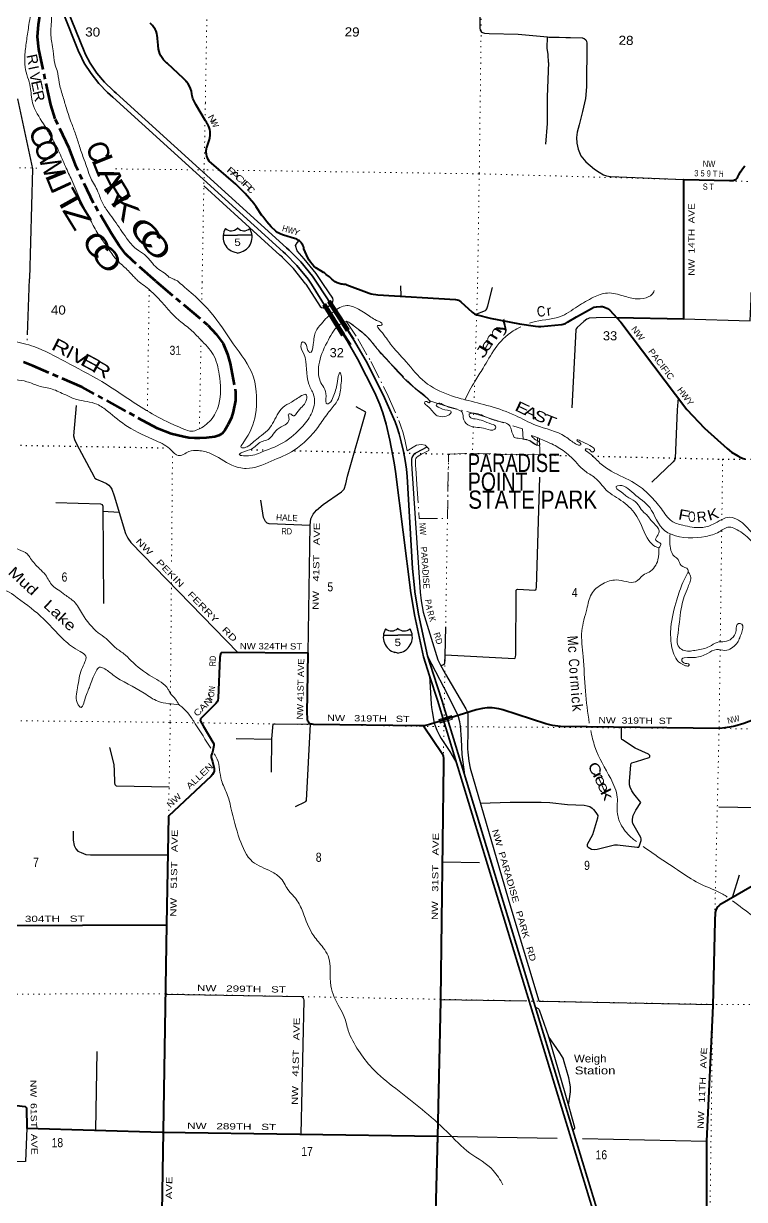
# Model space of a CAD drawing. Header units: feet. Extents: x -481249 to -254670, y -730376 to -544252.
# Drawn here: x -442459 to -428610, y -608311 to -585736 of the extents above; entities that cross this region are included whole.
import ezdxf
from ezdxf.enums import TextEntityAlignment as Align

# ---------------------------------------------------------------- set-up
doc = ezdxf.new("R2010")
doc.units = ezdxf.units.FT
doc.header["$LTSCALE"] = 70
for name, pattern in [('DOT_DASHED', [7.7, 5, -1.2, 0.3, -1.2]), ('DOTTED', [1.5, 0.3, -1.2]), ('LONG_DASH_SHORT_DASH', [9.9, 6, -1.2, 1.5, -1.2])]:
    doc.linetypes.add(name, pattern=pattern)
for name, color, linetype, lineweight in [('11', 7, 'LONG_DASH_SHORT_DASH', 60), ('15', 7, 'Continuous', 25), ('18', 7, 'Continuous', 35), ('19', 7, 'Continuous', 25), ('26', 7, 'Continuous', 40), ('27', 7, 'Continuous', 13), ('29', 7, 'Continuous', 25), ('39', 7, 'Continuous', 13), ('41', 7, 'Continuous', 13), ('44', 7, 'DOT_DASHED', 13), ('45', 7, 'Continuous', 25), ('55', 7, 'Continuous', 13), ('6', 7, 'DOTTED', 25), ('7', 7, 'DOTTED', 13)]:
    doc.layers.add(name, color=color, linetype=linetype, lineweight=lineweight)
doc.layers.add('12', color=7, linetype='Continuous')
doc.layers.add('30', color=7, linetype='Continuous')

msp = doc.modelspace()

# ---------------------------------------------------------------- linework, layer by layer
at = {"layer": '11'}
for points in [[(-439916.61, -590683.47), (-440362.87, -590286.33), (-440498.23, -590159.29), (-440624.36, -589996.45), (-440767.18, -589769.67), (-441112.22, -589186.03), (-441448.66, -588482.4), (-441584.25, -588128.29), (-441847.5, -587568.34), (-441931.28, -587295.21), (-442166.84, -586225.58), (-442187.85, -585994.56), (-442168.17, -585753.25), (-442126.9, -585458.93)], [(-439916.61, -590683.47), (-438919.44, -591524.9), (-438758.11, -591696.41), (-438621.5, -591879.73), (-438539.72, -592080.36), (-438486.58, -592260.56), (-438385.91, -592811.16), (-438388.13, -592972.37), (-438431.37, -593191.44), (-438465.51, -593297.98), (-438525.95, -593436.93), (-438592.73, -593539.81), (-438644, -593603.64), (-438705.1, -593643.75), (-438782.5, -593668.15), (-438946.81, -593690.34), (-439069.79, -593698.91), (-439174.75, -593695.73), (-439281.82, -593688.3), (-439377.31, -593671.43), (-439624.24, -593615.12), (-439886.53, -593512.01), (-441213.49, -592779.86), (-441333.18, -592715.69), (-442280.94, -592306.29), (-442460.91, -592236.42)]]:
    msp.add_lwpolyline(points, dxfattribs=at)
at = {"layer": '15'}
for p, q in [((-438350.42, -589665.67), (-438347.52, -589662.76)), ((-438344.35, -589665.14), (-438347.78, -589662.76)), ((-438623.13, -589797.14), (-438346.72, -589797.14)), ((-438346.72, -590142.72), (-438410.61, -590124.76)), ((-438347.25, -590142.98), (-438283.62, -590124.24)), ((-435544.65, -597479.83), (-435268.24, -597479.83)), ((-435271.94, -597348.36), (-435269.04, -597345.45)), ((-435265.87, -597347.83), (-435269.3, -597345.45)), ((-435268.24, -597825.41), (-435332.13, -597807.45)), ((-435268.77, -597825.67), (-435205.14, -597806.93))]:
    msp.add_line(p, q, dxfattribs=at)
for points in [[(-438071.36, -589797.14), (-438347.25, -589797.14), (-438346.72, -589797.14)], [(-434992.88, -597479.83), (-435268.77, -597479.83), (-435268.24, -597479.83)]]:
    msp.add_lwpolyline(points, dxfattribs=at)
for centre, radius, start, end in [((-438320.5, -589832.24), 306.13, 148.44436, 254.43378), ((-438469.1, -589549.64), 165.66, 227.34248, 315.8117), ((-438225.41, -589549.64), 165.66, 224.18831, 312.69403), ((-438374.01, -589832.24), 306.13, 283.08087, 31.62484), ((-435242.02, -597514.93), 306.13, 148.44436, 254.43378), ((-435390.62, -597232.33), 165.66, 227.34248, 315.8117), ((-435146.93, -597232.33), 165.66, 224.18831, 312.69403), ((-435295.53, -597514.93), 306.13, 283.08087, 31.62484)]:
    msp.add_arc(centre, radius, start, end, dxfattribs=at)
at = {"layer": '18'}
for p, q in [((-436926.55, -590740.01), (-436642.97, -591191.91)), ((-436804.79, -590742.31), (-436552.08, -591133.03))]:
    msp.add_line(p, q, dxfattribs=at)
for points in [[(-436926.55, -590740.01), (-436990.58, -590645.07), (-437205.95, -590379.51), (-437422.94, -590162.84), (-437425.36, -590160.42), (-437472.94, -590117.24), (-440743, -587148.74), (-440787.53, -587108.32), (-440793, -587103.52), (-440844.04, -587058.68), (-441012.38, -586886.73), (-441161.83, -586698.12), (-441290.75, -586494.92), (-441385.31, -586304.36), (-441394.81, -586285.21), (-441407.12, -586254.36), (-441696.02, -585529.9), (-441944.49, -584909.74)], [(-436804.79, -590742.31), (-436909.72, -590586.23), (-437131.69, -590312.54), (-437356.04, -590088.51), (-437358.61, -590085.94), (-437406.04, -590042.93), (-440680, -587073.72), (-440716.2, -587040.89), (-440730, -587029.08), (-440735.7, -587024.2), (-440901.04, -586863.76), (-441048.7, -586686.91), (-441177.06, -586495.6), (-441271.51, -586316.92), (-441281.11, -586298.76), (-441294.03, -586266.92), (-441612.51, -585482.21), (-441900.81, -584782.03)], [(-436642.97, -591191.91), (-436242.92, -591829.42), (-436040.95, -592173.8), (-435708.32, -592828.63), (-435614.39, -593051.73), (-435559.3, -593212.85), (-435495.73, -593429.08), (-435424.01, -593735.19), (-435338.44, -594166.97), (-435313.5, -594334.28), (-435019.02, -596664.72)], [(-436552.08, -591133.03), (-436100.64, -591831.01), (-435852.67, -592260.87), (-435522.15, -592919.66), (-435321.09, -593382.46), (-435280.66, -593491.61), (-435241.46, -593615.63), (-435202.26, -593769.32), (-435162.82, -593954.59), (-435127.04, -594126.52), (-435101.61, -594289.76), (-435086.41, -594432.31), (-434985.08, -596195.57), (-434955.41, -596505.07), (-434942.7, -596636.51), (-434940.18, -596651.13)], [(-434940.18, -596651.13), (-434921.51, -596759.46), (-434870.65, -597073.21), (-434698.25, -597872.99), (-434581.22, -598233.86)], [(-435019.02, -596664.72), (-435000.42, -596772.65), (-434949.29, -597088.05), (-434775.6, -597893.81), (-434657.32, -598258.54)], [(-434581.22, -598233.86), (-434422.56, -598723.12), (-434312.51, -599084.2), (-430652.63, -611092.45)], [(-434657.32, -598258.54), (-434498.88, -598747.12), (-434388.94, -599107.84), (-430729.15, -611115.77)]]:
    msp.add_lwpolyline(points, dxfattribs=at)
at = {"layer": '19'}
for points in [[(-434106.87, -599020.58), (-434376.65, -598487.4), (-434698.25, -597872.99)], [(-434657.32, -598258.54), (-434630.61, -598801.74), (-434622.46, -598868.44), (-434610.08, -598944.79), (-434572.56, -599164.66)], [(-433983.91, -600162.36), (-434035.38, -599766.79), (-434044.23, -599475.47), (-434063.89, -599216), (-434075.33, -599139.46), (-434106.87, -599020.58)], [(-434572.56, -599164.66), (-434553.01, -599218.86), (-434519.43, -599299.78), (-434466.78, -599402.84), (-434435.3, -599461.3), (-434267.11, -599712.47), (-434133.94, -599944.49)]]:
    msp.add_lwpolyline(points, dxfattribs=at)
at = {"layer": '26'}
for points in [[(-439821.14, -586357.86), (-439840.62, -586316.88), (-439855.71, -586274.09), (-439866.24, -586229.95), (-439868.84, -586209.96), (-439872.1, -586184.96), (-439872.79, -586159.96), (-439881.26, -586081.16), (-439881.45, -586079.4), (-439882.47, -586031.16), (-439882.95, -586011.39), (-439888.52, -585968.51), (-439898.54, -585926.45), (-439912.9, -585885.67), (-439931.45, -585846.61), (-439953.97, -585809.7), (-439980.23, -585775.35), (-440009.94, -585743.94), (-440017.77, -585737.23), (-440025.35, -585730.74)], [(-436251.36, -590752.73), (-436255.02, -590751.74), (-436272.14, -590747.51), (-436282.21, -590746.12), (-436304.03, -590744.73), (-436332.21, -590741), (-436357.19, -590736.93), (-436396.63, -590726.17), (-436434.73, -590711.36), (-436471.07, -590692.64), (-436505.25, -590670.22), (-436536.91, -590644.36), (-436582.83, -590600.93), (-436644.51, -590551.52), (-436679.47, -590523.52), (-436694.51, -590514.54), (-436832.47, -590432.16), (-436844, -590423.86), (-436882.06, -590392.36), (-436916.62, -590357.05), (-436947.29, -590318.33), (-436973.75, -590276.61), (-436995.71, -590232.36), (-437071.1, -590062.25), (-437075.08, -590043.34), (-437082.91, -590017.82), (-437093.36, -589993.27), (-437106.32, -589969.94), (-437121.65, -589948.09), (-437139.18, -589927.97), (-437158.72, -589909.79), (-437180.05, -589893.75), (-437202.94, -589880.03), (-437227.14, -589868.77), (-437252.38, -589860.11), (-437462.19, -589800.13), (-437516.05, -589782.1), (-437555.64, -589763.46), (-437579.77, -589747.81), (-437610.95, -589722.93), (-437703.55, -589637.97), (-437786.75, -589543.8), (-437840.44, -589468.43), (-437861.7, -589443.43), (-437879.17, -589418.43), (-437991.06, -589258.29), (-438036.48, -589194.26), (-438197.9, -588996.86), (-438379.08, -588817.41), (-438893.67, -588380.3), (-438911.42, -588349.48), (-438926.06, -588316.59), (-438937.18, -588282.34), (-438944.65, -588247.11), (-438948.41, -588211.3), (-438948.4, -588175.3), (-438944.63, -588139.49), (-438942.45, -588129.27), (-438940.31, -588119.23), (-438926.43, -588079.27), (-438886.55, -587964.53), (-438877.29, -587927.58), (-438871.71, -587888.71), (-438870.22, -587849.46), (-438872.84, -587810.27), (-438879.55, -587771.57), (-438890.26, -587733.79), (-438904.87, -587697.33), (-438923.2, -587662.59), (-438928.31, -587654.97), (-438943.65, -587632.09), (-438959.88, -587604.97), (-439149.91, -587287.48), (-439157.05, -587276.21), (-439183.12, -587228.43), (-439204.05, -587178.2), (-439219.62, -587126.05), (-439224.05, -587085.05), (-439234.31, -587035.02), (-439249.75, -586986.34), (-439270.19, -586939.54), (-439295.41, -586895.14), (-439325.13, -586853.61), (-439336.84, -586840.42), (-439370.63, -586802.36), (-439383.5, -586790.42), (-439692.83, -586503.59), (-439704.27, -586495.08), (-439738.73, -586465.57), (-439769.92, -586432.61), (-439797.49, -586396.58), (-439821.14, -586357.86)], [(-429774.11, -590873.7), (-429777.18, -588729.28), (-428895.96, -588746.96), (-428895.68, -588747.02), (-428879.61, -588749.85), (-428863.33, -588750.99), (-428847.01, -588750.41), (-428830.85, -588748.14), (-428815.02, -588744.18), (-428799.68, -588738.6), (-428785.02, -588731.44), (-428771.62, -588723.07), (-428745.32, -588700.31), (-428736.13, -588678.41), (-428721.33, -588643.13), (-428687.71, -588581.34), (-428647.82, -588523.4), (-428602.09, -588469.95)], [(-436251.36, -590752.73), (-435817.45, -590914.7), (-435782.11, -590925.1), (-435741.85, -590933.58), (-435694.17, -590941), (-435655.83, -590944.88), (-434160.69, -591034.86), (-434129.82, -591040.09), (-434103.34, -591049.63), (-434082.15, -591060.23), (-434059.51, -591077.57), (-433843.96, -591277.75), (-433816.73, -591299.28), (-433797.66, -591310.94), (-433773.3, -591320.48), (-433747.03, -591330.38), (-433497.96, -591390.88), (-432933.47, -591503.51), (-432625.86, -591547.31), (-432566.52, -591551.55), (-432519.69, -591550.11), (-432119.42, -591511.27), (-432051.25, -591493.69), (-432009.23, -591470.99), (-431839.64, -591366.54), (-431549.02, -591205.25), (-431501.73, -591183.73), (-431452.99, -591173.13), (-431373.7, -591167.52), (-431336.45, -591171.01), (-431296.18, -591181.61), (-431240.42, -591209.03), (-431205.07, -591232.49), (-430984.18, -591466.45), (-429718.61, -593142.6), (-429380.76, -593504.46), (-428945.44, -593896.89), (-428858.26, -593962.02), (-428737.47, -594036.22), (-428680.26, -594070.14), (-428636.29, -594088.7), (-428603.98, -594095.58)], [(-431063.76, -591382.16), (-429775.8, -591407.39), (-429774.11, -590873.7)], [(-434388.94, -599107.84), (-434658.39, -599191.21), (-434762.23, -599220.89), (-434857.59, -599220.89), (-436890.87, -599190.16), (-436915.88, -599188.68), (-436941.83, -599186.02), (-436957.54, -599179.72), (-436969.61, -599169.54), (-436986.27, -599145.25), (-436995.62, -599126.91), (-437002.18, -599105.67), (-437006.48, -599060.91), (-437012.82, -598984.9), (-436990.17, -597823.11), (-438651.65, -597813.24), (-438662.45, -597822.67), (-438675.16, -597841.75), (-438688.04, -597906.68), (-438721.32, -598686.77), (-438724.11, -598723.09), (-438730.03, -598742.03), (-438739.18, -598757.3), (-438761.9, -598788.13), (-439041.33, -599064.13), (-439057.12, -599085.74), (-439061.9, -599102.17), (-439063.48, -599116.49), (-439058.94, -599127.93), (-439007.08, -599219.58), (-438805.05, -599561.95), (-438802.29, -599577.07), (-438803.35, -599597.22), (-438831.05, -599721.89), (-438853.15, -599790.15), (-438856.33, -599808.17), (-438855.71, -599827.67), (-438829.54, -599904.62), (-438796.8, -600039.95), (-438793.82, -600055.17), (-438793.82, -600076.37), (-438794.88, -600086.97), (-438812.47, -600120.51), (-438831.43, -600150.05), (-438856.51, -600184.99), (-439671.92, -600952.26)], [(-428296.91, -599051.28), (-428622.61, -599172.82), (-428792.77, -599225.13), (-428898.73, -599246.33), (-428987.57, -599259.96), (-429083.98, -599267.56), (-432142.03, -599234.45), (-432299.85, -599214.54), (-432423.3, -599179.17), (-433252.38, -598910.29), (-433328.24, -598891.3), (-433456.88, -598871.08), (-433555.41, -598872.13), (-433643.36, -598883.8), (-433763.79, -598914.43), (-434312.51, -599084.2), (-434388.94, -599107.84)], [(-434774.97, -599220.89), (-434415.76, -599747.14), (-434402.11, -599769.19), (-434395.11, -599803.87), (-434393.63, -599840.21), (-434392.58, -599944.1), (-434447.13, -604470.14), (-434447.13, -604495.58), (-434509.66, -607102.31), (-434578.53, -609761.01)], [(-439671.92, -600952.26), (-439710.52, -603032.18), (-439778.44, -607003.37), (-439831.9, -610487.16), (-439824.49, -610534.86), (-439808.37, -610572.01), (-439750.32, -610658.89), (-439743.96, -610672.67), (-439730.71, -610701.83), (-439721.71, -610737.34), (-439713.23, -610809.43), (-439712.7, -610833.28), (-439717.34, -610863.4), (-439789.49, -611106.49), (-439901.08, -611404.8), (-439936.27, -611488.41), (-440106.26, -611758.97), (-440422.63, -612240.6)], [(-428297.26, -602201.88), (-429083.41, -602656.3), (-429104.72, -602672.59), (-429132.27, -602702.28), (-429160.1, -602758.75), (-429172.54, -602799.81), (-429181.01, -602960.96), (-429219.15, -604595.74), (-429337.67, -607192.92), (-429336.77, -611699.94)], [(-439708.71, -603042.62), (-444565.67, -603065.52), (-444637.57, -606267.5)], [(-445661.89, -612356.98), (-445661.8, -609283.82), (-445879.2, -608589.74), (-445883.86, -608562.2), (-445879.68, -608539.18), (-445862.7, -608489.78), (-445635.16, -607879.22), (-445622.59, -607694.84), (-445699.99, -607094.64), (-445687.07, -606896.22), (-445632.56, -606474.01), (-445621.91, -606439.24), (-445609.19, -606424.4), (-445568.43, -606393.32), (-445522.31, -606373.51), (-444903.74, -606263.57), (-444867.49, -606261.14), (-444830.41, -606259.02), (-444639.36, -606272.26), (-442426.71, -606528.92), (-442403.17, -606549.59), (-442396.79, -606941.22), (-439796.82, -607016.96), (-434509.55, -607098.35)]]:
    msp.add_lwpolyline(points, dxfattribs=at)
at = {"layer": '29'}
for p, q in [((-433686.48, -584492.74), (-433695.19, -585820.64)), ((-432366.45, -585995.17), (-431716.52, -586010.54)), ((-431637.91, -586110.39), (-431642.3, -586952.15)), ((-431185.84, -588672.08), (-429771.23, -588733.41)), ((-442379.83, -591712.49), (-442346.02, -590637.49)), ((-435203.71, -590972.09), (-435211.02, -590772.28)), ((-436642.97, -591191.91), (-436552.08, -591133.03)), ((-440621.81, -595121.55), (-440934.75, -595106.48)), ((-438372.47, -599459.02), (-437686.83, -599473.8)), ((-434410.83, -601829.3), (-433697.7, -601841.07)), ((-428714.47, -602083.43), (-428848.07, -602520.26)), ((-434447.14, -604471.17), (-432811.69, -604500.35)), ((-441051.64, -605473.58), (-441078.85, -606979.61)), ((-434509.55, -607098.35), (-432208.67, -607134.43)), ((-431721.69, -607138.7), (-429337.67, -607192.97))]:
    msp.add_line(p, q, dxfattribs=at)
for points in [[(-433695.19, -585820.64), (-433689.98, -585861.51), (-433661.02, -585902.08), (-433603.1, -585919.47), (-433516.21, -585925.26), (-432954.36, -585942.65), (-432394.88, -585991.73)], [(-432373.24, -586485.08), (-432383.82, -586328.03), (-432398.3, -586206.33), (-432394.88, -585991.73)], [(-432394.88, -585991.73), (-431726.4, -586009.29), (-431688.75, -586020.88), (-431659.79, -586046.96), (-431645.31, -586073.04), (-431637.91, -586110.39)], [(-432373.24, -586485.08), (-432398.62, -587145.65), (-432403.39, -587657.9), (-432432.22, -588051.18)], [(-431642.3, -586952.15), (-431664.14, -587175.58), (-431724.96, -587421.88), (-431788.67, -587682.67), (-431823.43, -587821.75), (-431837.91, -587926.07), (-431832.11, -588033.28), (-431803.15, -588146.29), (-431751.02, -588273.78), (-431658.35, -588392.59), (-431490.37, -588531.67), (-431403.48, -588592.52), (-431316.6, -588641.78), (-431261.57, -588659.17), (-431185.84, -588672.08)], [(-442573.92, -587181.68), (-442283.7, -588524.95), (-442346.02, -590637.49)], [(-437034.07, -590737.99), (-437271.4, -590438.53), (-437485.15, -590225.1), (-437486.09, -590224.16), (-437532.09, -590182.41), (-438994.24, -588855.1)], [(-436695.74, -590744.37), (-436837.8, -590533.06), (-437065.24, -590252.62), (-437202.01, -590101.01), (-437233.49, -590000.22), (-437202.01, -589943.53), (-437165.71, -589903.28)], [(-437034.07, -590737.99), (-436762.77, -591170.33), (-436732.99, -591189.19), (-436701.66, -591196.5), (-436670.33, -591200.68), (-436642.97, -591191.91)], [(-436552.08, -591133.03), (-436530.39, -591106.64), (-436516.82, -591075.3), (-436509.51, -591045), (-436516.29, -591010.67), (-436695.74, -590744.37)], [(-433781.94, -591320.55), (-433584.5, -591242.14), (-433571.99, -591230.37), (-433559.27, -591211.29), (-433538.3, -591156.99), (-433451.32, -590805.26)], [(-429775.8, -591407.39), (-428503.98, -591440.79), (-428480.03, -591018.37), (-428480.44, -590897.65)], [(-431063.76, -591382.16), (-431458.94, -591388.64), (-431595.31, -591391.21), (-431621.55, -591402.31), (-431636.39, -591410.8), (-431693.58, -591458.56), (-431825.02, -591574.07), (-431841.97, -591597.4), (-431849.89, -591619.23), (-431928.93, -593116.86)], [(-429883.02, -592924.85), (-429901.25, -593152.04), (-429944.4, -594088.46), (-429957.79, -594120.75), (-429978.99, -594150.43), (-430390.59, -594542.94)], [(-441445.08, -593067.11), (-441495.4, -593650.6), (-441479.25, -593720.7), (-441441.31, -593807.98), (-441104.33, -594440.57), (-441086.3, -594462.84), (-441055.09, -594484.25), (-440932.13, -594537.54), (-440866.92, -594567.82), (-440819.22, -594600.69), (-440786.26, -594637.59), (-440760.93, -594673.85), (-440718.25, -594805.93), (-440501.45, -595524.09), (-440455.7, -595615.46), (-440396.35, -595700.29), (-438334.86, -597815.12)], [(-436990.17, -597823.11), (-436951.61, -595366.86), (-436937.09, -595242.48), (-436894.28, -595155.51), (-436831.12, -595077.08), (-436703.22, -594967.62), (-436352.52, -594727.54), (-436301.26, -594674.2), (-436268.48, -594571.07), (-436232.82, -594425.42), (-435883.75, -593195.59), (-436067.68, -593094.58)], [(-434711.67, -593867.62), (-434918.77, -593974.81), (-434952.24, -593998.82), (-434981.91, -594034.87), (-434996.74, -594068.8), (-435003.1, -594100.6), (-435004.2, -594187.46), (-434838.47, -596650.88), (-434818.72, -596819.03), (-434781.77, -597033.74), (-434497.8, -597954.34), (-434456.29, -598042.54), (-434354.56, -598229.14), (-433961.67, -598891.36), (-433940.21, -598940.56), (-433924.32, -598990.39), (-433922.05, -599073.04), (-433923.69, -599301.86), (-433928.49, -599659.07), (-433925.37, -599725.13), (-433905.23, -599897.95), (-433881.56, -600031.65), (-433219.89, -602298.82), (-433136.68, -602581.98), (-432558.49, -604495.72), (-432551.46, -604502), (-432518.63, -604504.75), (-429221.27, -604570.3)], [(-434359.45, -597852.98), (-433025.78, -597925.29), (-433015.97, -597917.78), (-433009.61, -597896.57), (-433004.06, -597857.59), (-432993.5, -596617.2), (-432982.05, -596601.81), (-432964.81, -596591.82), (-432634.57, -596612.21), (-432619.57, -596606.06), (-432608.97, -596591.21), (-432603.68, -596562.59), (-432540.94, -594442.43)], [(-441837.78, -594928.21), (-440981.38, -594958.03), (-440947.47, -594970.76), (-440935.5, -594999.19), (-440919.54, -596870.61)], [(-436952.1, -595371.04), (-437742.69, -595338.84), (-437780.63, -595327.3), (-437811.82, -595296.94), (-437846.04, -595221.8), (-437901.93, -594887.14)], [(-434442.19, -598068.4), (-434390.11, -598043.45), (-434371.03, -598028.6), (-434362.92, -598011.96), (-434359.9, -597876.44), (-434349.31, -597320.8)], [(-437693.95, -600105.96), (-437686.17, -599465.75), (-437662.98, -599182.84), (-436946.22, -599184.26)], [(-436953.23, -599184.17), (-437027.82, -600648.77), (-437040.38, -600670.87), (-437053.1, -600681.48), (-437239.32, -600771.9)], [(-433686.5, -600700.01), (-433109.93, -600685.53), (-432516.62, -600686.47), (-432352.4, -600689.34), (-432008.48, -600727.42), (-431690.17, -600743.49), (-431632.76, -600751.89), (-431581.88, -600768.86), (-431537.37, -600800.67), (-431511.93, -600826.12), (-431463.18, -600881.26), (-431430.44, -600940.77), (-431431.39, -600991.54), (-431531.75, -601309.61), (-431634.88, -601498.39), (-431629.59, -601527.01), (-431611.81, -601548.49), (-431550.09, -601583.21), (-431498.16, -601592.75), (-431438.37, -601587), (-431108.14, -601503.68), (-431051.37, -601500.42), (-430669.37, -601546.1), (-430641.81, -601546.1), (-430631.33, -601537.13), (-430595.18, -601416.73), (-430593.06, -601384.92), (-430598.93, -601361.28), (-430752.6, -601090.4), (-430760.51, -601058.33), (-430758.39, -601007.43), (-430748.85, -600942.75), (-430724.48, -600886.55), (-430700.29, -600838.77), (-430598.42, -600690.78), (-430738.59, -600522.62), (-430772.16, -600465.58), (-430803.96, -600397.72), (-430816.68, -600353.19), (-430818.99, -600287.71), (-430796.53, -599964.02), (-430785.93, -599942.82), (-430772.06, -599929.55), (-430687.28, -599905.6), (-430440.81, -599827.51), (-430429.82, -599811.33), (-430429.82, -599788), (-430440.42, -599773.16), (-430455.2, -599760.89), (-430708.94, -599646.08), (-430955.64, -599489.28), (-430967.16, -599479.44), (-430973.52, -599453.99), (-430974.41, -599356.31), (-430973.56, -599247.1)], [(-439662.28, -600393.26), (-440671.23, -600374.01), (-440696.48, -600350.69), (-440701.6, -600304.99), (-440708.13, -600081.99), (-440719.18, -599961.26), (-440799.35, -599636.02)], [(-429101.07, -600772.78), (-428001.04, -600790.54), (-428025.46, -601048.9), (-428010.72, -601264.07), (-427963.92, -601697.69), (-427948.38, -601743.44), (-427893.94, -601838.49)], [(-441502.43, -601240.34), (-441502.68, -601412.98), (-441484.92, -601516.96), (-441452.75, -601582.88), (-441412.86, -601622.99), (-441352.22, -601651.67), (-441264.5, -601686.6), (-441174.92, -601696.3), (-439685.75, -601697.6)], [(-439733.36, -604367.77), (-437112.46, -604417.2), (-437096.57, -604428.87), (-437083.85, -604445.83), (-437077.49, -604461.73), (-437074.35, -604483.99), (-437133.83, -607057.95)], [(-442396.79, -606941.22), (-442420.65, -607583.03), (-442713.47, -607589.68), (-442835.67, -607586.6), (-443388.52, -607570.62), (-443405.14, -607575.27), (-443407.44, -607606.28), (-443376.24, -608291.63)]]:
    msp.add_lwpolyline(points, dxfattribs=at)
at = {"layer": '39'}
for points in [[(-442069.7, -584699.44), (-442082.08, -584729.19), (-442181.47, -584904.23), (-442203.22, -585118.83), (-442249.23, -585343.04), (-442319.37, -585568.82), (-442354.76, -585759.07)], [(-441824.65, -585289), (-441839.03, -585310.15), (-441907.79, -585455.59), (-441918.51, -585495.59), (-441919.37, -585662.33), (-441932.33, -585832.88), (-441914.83, -586100.41), (-441887.47, -586261.63), (-441857.48, -586503.27), (-441813.65, -586640.67), (-441773.41, -586870.43), (-441707.35, -587116.73), (-441635.23, -587361.12), (-441541.55, -587636.03), (-441459.06, -587860.52), (-441382.79, -588096.95), (-441292.85, -588355.72), (-441231.5, -588525.58), (-441166.31, -588705.56), (-441028.19, -588965.19), (-440943.52, -589179.67), (-440820.25, -589368.71), (-440710.42, -589521.35), (-440479.19, -589854.97), (-440292, -590063.23), (-440133.2, -590170.53), (-440032.61, -590276.8), (-439892.7, -590431.99), (-439757.71, -590522.79), (-439666.8, -590601.65)], [(-442354.76, -585759.07), (-442397.82, -586045.61), (-442429.89, -586326.67), (-442426.18, -586574.99), (-442329.88, -586953.03), (-442285.44, -587260.65), (-442074.14, -587662.73), (-441935.67, -587902.27), (-441783.81, -588180.23), (-441652.44, -588481.93), (-441530.41, -588743.28), (-441377.89, -589099.61), (-441273.07, -589310.43), (-441137.09, -589578.06), (-440981.01, -589844.04), (-440845.67, -590031.29), (-440675.02, -590267.38), (-440487.24, -590441.5), (-440400.43, -590531.45), (-440345.25, -590592.71), (-440284.02, -590652.06), (-440263.88, -590676.92)], [(-446600.84, -594074.38), (-446352.89, -593830.42), (-446115.26, -593366.11), (-445825.37, -592841.99), (-445564.52, -592587.61), (-445080.72, -592163.16), (-444360.38, -591879.26), (-443748.17, -591764.24), (-443244.71, -591750.86), (-442673.37, -591829.54), (-442257.11, -591938.43), (-441658.86, -592226.57), (-440956.72, -592609.69), (-440149.77, -593131.96), (-439704.83, -593378.09), (-439381.61, -593520.76), (-439228.3, -593562.78), (-439113.28, -593531.55), (-438862.22, -593349.19), (-438708.56, -593051.94), (-438700.26, -592471.97), (-438815.16, -592091.65), (-439058.58, -591802.44), (-439250.3, -591610.9), (-439466.55, -591438.81), (-440023.56, -590860.61), (-440263.88, -590676.92)], [(-439671.55, -590596.47), (-439657.8, -590608.39), (-439629.37, -590619.39), (-439605.53, -590628.56), (-439571.61, -590645.98), (-439530.35, -590662.49), (-439506.51, -590672.57), (-439493.67, -590679.91), (-439490.69, -590691.42)], [(-439490.69, -590691.42), (-438855.45, -591287.62), (-438429.19, -591884.59), (-438042.13, -592526.75), (-438003.72, -593244.41), (-438247.9, -593798.34), (-438277.88, -593875.88), (-438241.97, -593882.81), (-438140.86, -593847.22), (-437926.07, -593671.97), (-437774.76, -593551.32), (-437675.19, -593415.32), (-437584.89, -593248.97), (-437479.11, -593105.09), (-437314.27, -593004.87), (-437116.74, -592879.37), (-437034.01, -592857.37), (-437022.41, -592956.03), (-437182.16, -593174.83), (-437280.69, -593268.7), (-437333.79, -593227.21), (-437368.09, -593236.38), (-437359.71, -593302.84), (-437406.75, -593422.1), (-437508.4, -593479.76), (-437587.76, -593527.94), (-437685.08, -593653.97), (-437791.28, -593733.59), (-437894.34, -593767.12), (-438078.15, -593905.01), (-438262.17, -593970.63), (-438313.25, -594009.49), (-438233.66, -594033.58), (-437913.51, -593975.42), (-437475.81, -593783.72), (-437095.08, -593464.11), (-436914.07, -593195.66), (-436887.77, -592861.06), (-436979.03, -592660.01), (-437074.95, -592079.42), (-437126.39, -591889.41), (-437099.3, -591847.94), (-437055.63, -591865.1), (-436995.14, -592013.18), (-436958.07, -592054.27), (-436894.06, -591897.29), (-436845.8, -591647.57), (-436737.92, -591499.73), (-436505.76, -591270.71), (-436248.23, -591150.74), (-436023.39, -591218.66), (-435786.67, -591373.2), (-435677.97, -591436.17), (-435571.58, -591511.13), (-435608.23, -591534.29), (-435660.37, -591534.99), (-435600.69, -591634.86), (-435408.51, -591888.65), (-435110.23, -592229.44), (-434748.94, -592615.99), (-434272.14, -592870.95), (-433979.69, -592960.65)], [(-432740.68, -591490.22), (-432696.24, -591475.38), (-432160.36, -591366.46), (-431814.66, -591166.41), (-431511.67, -590991.39), (-431243.06, -590909.84), (-430937.75, -590965.74), (-430674.56, -591022.58), (-430446.95, -590978.14), (-430387.87, -590939.48), (-430344.15, -590864.45)], [(-445940.28, -594493.3), (-445677.45, -594158.66), (-445418.53, -593819.91), (-445088.38, -593356.48), (-444811.8, -592951.92), (-444641.47, -592791.61), (-444577.19, -592761.58), (-444537.52, -592715.78), (-444592.45, -592691.36), (-444622.62, -592677.65), (-444382.06, -592595.4), (-444155.59, -592597.11), (-444073.06, -592583.13), (-444019.69, -592532.29), (-443761.22, -592536.81), (-443474.51, -592534.02), (-442898.88, -592520.46), (-442607.5, -592571.99), (-442391.99, -592611.56), (-442167.5, -592693.52), (-441910.42, -592754.22), (-441648.61, -592867.24), (-441434.24, -592952.95), (-441047.64, -593045.03), (-440844.47, -593178.65), (-440460.82, -593471.4), (-439908.35, -593746.34), (-439620.13, -593926.28), (-439488.39, -594029.98), (-439282.08, -593954.89), (-439099.14, -593933.42), (-438866, -593989.5), (-438456.62, -594214.65), (-438181.56, -594277.81), (-437701.02, -594137.38), (-437260.87, -593927.67), (-436794.65, -593473.71), (-436611.82, -593213.33), (-436529.12, -593111.03), (-436399.92, -592911.53), (-436357.13, -592639.59), (-436362.94, -592468.8), (-436380.17, -592436.25), (-436394.74, -592457.96), (-436433.5, -592647.7), (-436507.9, -592900.78), (-436587.09, -593023.24), (-436627.55, -593038.28), (-436645.92, -592889.26), (-436761.04, -592599.27), (-436776.22, -592239.54), (-436601.16, -591806.32), (-436379.39, -591510.79), (-436260.6, -591447.57)], [(-436260.6, -591447.57), (-436253.6, -591449.73), (-436099.72, -591549.98), (-435832.68, -591775.55), (-435647.86, -592003.06), (-435417.52, -592253.8), (-434979.63, -592704.51), (-434657.63, -592977.64), (-434652.7, -592984.28)], [(-433979.69, -592960.65), (-433792.59, -592608.03), (-433629.9, -592351.16), (-433402.19, -591977.49), (-433051.02, -591637.06), (-432907.84, -591556.68)], [(-434652.7, -592984.28), (-434650.07, -592995.9), (-434664.58, -593015.61), (-434712.17, -592994.33), (-434752.43, -593001.35), (-434666.86, -593107.9), (-434510.36, -593264.43), (-434372.49, -593281.96), (-434256.72, -593220.65), (-434241.95, -593190.91), (-434313.38, -593161), (-434496.24, -593098.16), (-434533.56, -593067.1), (-434518.89, -593041.37), (-434347.4, -593077.83), (-434144.46, -593139.17), (-434033.71, -593200.18), (-434003.22, -593345.5), (-433883.7, -593456.92), (-433580.44, -593514.78), (-433408.26, -593523.14), (-433385.23, -593483.57), (-433467.98, -593425.27), (-433784.27, -593326.94), (-433889.41, -593282.13), (-433898.23, -593233.72), (-433845.7, -593216.98), (-433564.93, -593292.33), (-433318.46, -593376.85), (-433118.11, -593462.22), (-433088.13, -593547.29), (-433033.41, -593685.19)], [(-433979.14, -592959.62), (-433497.63, -593083.24), (-433010.89, -593260.16), (-432622.61, -593446.63), (-432048.77, -593667.91), (-431857.67, -593803.23), (-431796.17, -593828.87), (-431754, -593825.92), (-431753.5, -593805.86), (-431786.77, -593772.9), (-431829.9, -593733.67), (-431829.85, -593731.66), (-431768.04, -593745.27), (-431581.87, -593836.3), (-431494.15, -593936.88), (-431538.86, -593961.85), (-431574.13, -593928.84), (-431643.55, -593898.98), (-431665.73, -593904.44), (-431595.5, -593982.5), (-431387.76, -594174.45), (-431169.06, -594328.54), (-430723.72, -594558.61), (-430432.74, -594788.8), (-430206.8, -595055.49), (-430008.06, -595287.36), (-429795.54, -595367.01), (-429441.86, -595412.08), (-429213.81, -595349.59), (-428893.78, -595215.14), (-428722.74, -595269.65), (-428454.33, -595521.35), (-428116.48, -595883.22), (-428061.66, -596179.71), (-427992.05, -596489.09), (-427890.36, -596673.5), (-427667.2, -596765.84), (-427220.97, -596634.58), (-426766.23, -596483.46), (-426350.91, -596467.86), (-426231.98, -596603.36), (-426157.89, -596687.54), (-426103.01, -596656.81), (-426071.25, -596669.66), (-426066.88, -596736.02), (-426071.16, -596828.25), (-426084.31, -596874.09), (-426094.33, -596873.84), (-426115.57, -596841.18), (-426130.76, -596806.67), (-426160.26, -596783.84), (-426154.33, -596868.31), (-426181.12, -597060.36), (-426267.07, -597375.37), (-426297.34, -597627.56), (-426292.33, -597830.45), (-426311.59, -597880.15), (-426338.48, -597913.6), (-426249.89, -598060.38), (-425935.91, -598333.31), (-425727.45, -598577.47), (-425583.99, -598856.13), (-425407.34, -599252.06), (-425215.6, -599523.91), (-424975.59, -599788.95), (-424636.92, -600199.01), (-424526.87, -600288.12), (-424416.39, -600278.86), (-424321.82, -600182.88), (-424174.42, -600058.12), (-423954.03, -599981.38), (-423495.11, -599904.65), (-422827.93, -599754.88), (-422411.84, -599789.49), (-422115.76, -599975.64), (-421677.95, -600348.06), (-421205.9, -600633.01), (-421160.3, -600734.54), (-421092.22, -600818.57), (-421001.21, -600867.04), (-420849.43, -600971.26), (-420846.91, -601031.55), (-420852.15, -601081.6), (-420935.94, -601065.43), (-421023.44, -601037.12), (-421070.04, -600975.72), (-421101.69, -600958.86), (-421024.83, -601093.3), (-420848.97, -601196.11), (-420603.56, -601405.07), (-420541.81, -601583.3)], [(-433033.41, -593685.19), (-432929.58, -593701.86), (-432750.08, -593738.52), (-432597.96, -593828.69), (-432543.82, -593828.05), (-432562.22, -593761.33), (-432629.44, -593723.5), (-432688.2, -593667.81), (-432696.02, -593659.58), (-432552.73, -593701.35), (-432215.84, -593858.42), (-431969.59, -594033.27), (-431678.13, -594325.71), (-431482.93, -594457.12), (-431264.21, -594691.5), (-430943.08, -594918.44), (-430675.46, -595202.24), (-430446.26, -595661.74), (-430324.78, -595775.22), (-430257.18, -595800.87)], [(-444231.63, -594738.48), (-444117.67, -594716.02), (-443972.67, -594769.87), (-443923.19, -594795.21), (-443923.24, -594797.22), (-443963.18, -594709.88), (-443939.26, -594634.2), (-443723.84, -594515.18), (-443605.6, -594516.16), (-443473.51, -594605.82), (-443390.64, -594577.8), (-443324.31, -594489.14), (-443260.55, -594504.8), (-443253.08, -594689.68), (-443204.07, -594815.39), (-443087.34, -595121.48), (-442830.02, -595497.37), (-442553.68, -595833.58), (-442383.43, -595920.19), (-442321.4, -596006.08), (-442149.87, -596203.14), (-442036.55, -596322.44), (-441899.27, -596526.66), (-441794.98, -596605.58), (-441663.09, -596703.27), (-441487.92, -596834.17), (-441323.48, -597075.21), (-441021.54, -597430.15), (-440870.02, -597544.39), (-440697.79, -597713.36), (-440532.39, -597833.98), (-440395.28, -597963.92), (-439988.13, -598279.35), (-439679.31, -598518.02), (-439639.03, -598591.31), (-439541.64, -598706.19), (-439472.09, -598812.34)], [(-430257.26, -595801.02), (-430217.22, -595721.73), (-430313.85, -595657.05), (-430277.32, -595557.6), (-430249.24, -595476), (-430353.91, -595330.82), (-430488.27, -595170.84), (-430593.92, -595065.78), (-430675.14, -594945.28), (-430830.92, -594840.97), (-430998.22, -594716.29), (-431074.17, -594626.04), (-431049.79, -594612.6), (-430738.69, -594758.99), (-430430.67, -595029.76), (-430139.02, -595476.78), (-430016.35, -595542.11), (-429355.82, -595580.88), (-429097.13, -595495.07), (-428902.39, -595401.62), (-428786.99, -595436.66), (-428530.88, -595617.79), (-428226.96, -596055.08), (-428181.46, -596485.84), (-428079.82, -596753.41), (-427730.45, -596973.03), (-427474.84, -596931.3), (-426894.07, -596709.09)], [(-439472.09, -598812.34), (-439670.07, -598793.28), (-439875.41, -598747.95), (-440140.14, -598590.69), (-440742.81, -598238.2), (-440920.13, -598113.26), (-440997.86, -598095.24), (-441065.85, -598169.81), (-441183.11, -598453.92), (-441271.09, -598688.59), (-441367.59, -598862.81), (-441408.47, -598813.6), (-441420.44, -598486.07), (-441343.61, -598134.68), (-441277.95, -597991.8), (-441261.25, -597883.81), (-441373.26, -597792.65), (-441676.51, -597572.19), (-442132.18, -597110.99), (-442647.48, -596710.51), (-442817.83, -596627.92), (-442973.36, -596676.18), (-443088.71, -596639.14), (-443162.16, -596528.88), (-443204.47, -596375.23), (-443334.16, -596269.57), (-443557.46, -595976.85), (-444021.36, -595280.56), (-443982.23, -595157.08), (-443968.62, -594930.57), (-444003.19, -594869.47), (-444103.23, -594780.62), (-444184.69, -594753.22), (-444230.5, -594739.26)], [(-430039.64, -595535.05), (-430032.85, -595804.68), (-429954.68, -595967.26), (-429884, -596027.26), (-429824.62, -596139.18), (-429698.29, -596218.65), (-429691.27, -596258.98)], [(-430257.26, -595801.02), (-430273.02, -596033.49), (-430443.13, -596266.08), (-430558.85, -596325.39), (-430702.3, -596452.26), (-430876.63, -596449.86), (-431074.31, -596418.77), (-431332.66, -596490.53), (-431550.1, -596691.81), (-431639.31, -596976.64), (-431733.89, -597397.84), (-431709.91, -597888.28), (-431666.1, -598549.87), (-431592.72, -599164.81)], [(-429691.27, -596258.98), (-429794.68, -596469.17), (-429909.02, -596797.52), (-430024.35, -597328.61), (-430017.85, -597633.92), (-429907.43, -597951.89), (-429741.83, -598064.49), (-429679.63, -598062.04), (-429671.08, -598040.18), (-429714.8, -598025.02), (-429811.62, -597968.37), (-429812.84, -597936.22), (-429766.22, -597915.31), (-429551.52, -597906.69), (-429319.07, -597828.24), (-429148.86, -597754.25), (-428984.89, -597770.44), (-428761.22, -597641.59), (-428670.13, -597443.13), (-428663.77, -597266.63), (-428723.57, -597253.08), (-428773.06, -597390.34), (-428857.05, -597544.81), (-428990.7, -597599.65), (-429135.43, -597616.07), (-429283.75, -597696.64), (-429533.98, -597764.59), (-429764.75, -597774.82), (-429867.39, -597710), (-429886.7, -597436.48), (-429815.63, -596912.3), (-429694.49, -596552), (-429645.32, -596346.47), (-429691.73, -596259.92)], [(-439474.62, -598812.1), (-439401.36, -598870.34), (-439284.14, -598993.75), (-439160.39, -599177.56), (-438858.73, -599648.17)], [(-431564.8, -599307.11), (-431482.15, -599624.53), (-431180.44, -600232.41), (-431054.93, -600588.9), (-431050.79, -600908.21), (-430970.19, -601135.09), (-430759.83, -601383.32), (-430683.42, -601441.31)], [(-438795.79, -599754.46), (-438738.16, -599856.74), (-438656.16, -600270.35), (-438550.07, -600519.96), (-438474.61, -600792.88), (-438306.97, -601391.35), (-438057.19, -601829.28), (-437702.92, -602012.89), (-437515.88, -602150.11), (-437357.45, -602391.01), (-437219.03, -602549.08), (-437096.62, -602787.06), (-436883.54, -603250.16), (-436700.78, -603479.62), (-436608.44, -603636.54), (-436556.44, -604210), (-436386.34, -604627.85), (-436296.55, -604806.78), (-436220.8, -605067.67), (-436023.77, -605450.06), (-435767.41, -605783.77), (-435308.2, -606182.83), (-434326.33, -607008.64), (-433883.5, -607421.34), (-433436.68, -607753.84), (-433251, -608027.54)], [(-430558.2, -601533.95), (-430334.45, -601691.18), (-429831.59, -602027.1), (-429434.58, -602265.99), (-429028.18, -602448.91), (-428940.8, -602506.44)], [(-428841.51, -602575.43), (-428449.22, -602869.06), (-428252.66, -603026.6), (-427965.78, -603423.31), (-427614.82, -603741.34), (-427439.51, -604028.83), (-427434.83, -604083.15), (-427251.01, -604188.17), (-427014.53, -604352.75), (-426767.93, -604513.56), (-426508.01, -604865.42), (-426342.83, -605076.37), (-426023.56, -605459.85), (-425768.16, -605588.76), (-425563.58, -605746.5), (-425336.8, -605816.47), (-425125.32, -605938.26)]]:
    msp.add_spline(points, degree=3, dxfattribs=at)
at = {"layer": '44'}
for points in [[(-436259.51, -591447.28), (-436036.63, -591791.88), (-435786.61, -592225.29), (-435454.19, -592887.88), (-435251.48, -593354.47), (-435209.7, -593467.27), (-435169.31, -593595.04), (-435129.22, -593752.24), (-435089.61, -593938.31)], [(-436259.51, -591447.28), (-436209.6, -591472.15), (-436081.79, -591563.59), (-435963.05, -591654.84), (-435868.97, -591738.32), (-435790.81, -591824.02), (-435665.44, -591981.15), (-435404.81, -592267.32), (-435078.84, -592604.28), (-434925.28, -592754.92), (-434701.15, -592935.96), (-434654.78, -592981.02), (-434464.86, -593044.72), (-433736.83, -593243.08), (-433570.83, -593291.41), (-432871.71, -593517.86), (-432859.37, -593714.63)], [(-434314.22, -595236.94), (-434294.1, -594002.02), (-433834.68, -593989.52), (-432540.94, -594016.62), (-432549.71, -593702.53), (-432585.57, -593685.74), (-432589.38, -593833.81)], [(-432589.38, -593833.81), (-432628.86, -593811.1), (-432696.19, -593763.59), (-432705.53, -593757.68), (-432722.13, -593749.09), (-432737.96, -593742.03), (-432762.75, -593735.16), (-432859.37, -593714.63)], [(-435089.61, -593938.31), (-434907.14, -593828.56), (-434866.38, -593821.23), (-434812.97, -593816.65), (-434744.78, -593828.64), (-434676.35, -593898.63), (-434671.46, -593929.98), (-434816.41, -594006.31), (-434880.49, -594039.12), (-434911.76, -594067.36), (-434923.21, -594086.44), (-434928.55, -594113.92), (-434926.64, -594232.61), (-434922.83, -594273.06), (-434904.52, -594586.74), (-434858.18, -595240.54), (-434314.22, -595236.94)]]:
    msp.add_lwpolyline(points, dxfattribs=at)
at = {"layer": '45'}
msp.add_line((-432376.95, -605180.86), (-431992.7, -606505.5), dxfattribs=at)
for points in [[(-432624.74, -604621.87), (-432571.32, -604647.67), (-432562.16, -604656.83), (-432552.83, -604672.52), (-432376.95, -605180.86)], [(-431992.7, -606505.5), (-431950.11, -606241.58), (-431952.47, -606150.87), (-431964.68, -606080.64), (-431986.05, -605976.81), (-432071.51, -605668.38), (-432094.68, -605601.54), (-432154.16, -605493.64), (-432376.95, -605180.86)], [(-431992.7, -606505.5), (-431885.33, -606877.66), (-431874.64, -606924.99), (-431877.69, -606946.37), (-431883.65, -606959.95), (-431905.72, -606980.98)]]:
    msp.add_lwpolyline(points, dxfattribs=at)
at = {"layer": '55'}
for p, q in [((-436653.76, -591114.96), (-436708.97, -591149.27)), ((-436348.22, -591729.76), (-436708.97, -591149.27)), ((-436658.96, -591150.01), (-436165.96, -591899.77)), ((-436293.01, -591695.45), (-436653.76, -591114.96)), ((-436615.9, -591091.23), (-436561.3, -591055.96)), ((-436615.9, -591091.23), (-436260.96, -591640.75)), ((-436561.3, -591055.96), (-436205.74, -591606.43)), ((-436560.32, -591104.91), (-436106.61, -591794.94)), ((-436205.74, -591606.43), (-436260.96, -591640.75)), ((-436293.01, -591695.45), (-436348.22, -591729.76)), ((-434478.39, -599095.02), (-434239.6, -599020.99)), ((-434239.6, -599020.99), (-434217.39, -599092.63))]:
    msp.add_line(p, q, dxfattribs=at)
for points in [[(-436697.96, -591151.84), (-436656.33, -591125.97), (-436304.02, -591692.87), (-436345.65, -591718.74)], [(-436604.84, -591093.61), (-436563.68, -591067.02), (-436216.88, -591603.93), (-436258.51, -591629.8)], [(-434468.37, -599100.29), (-434244.87, -599031), (-434227.4, -599087.35), (-434450.9, -599156.63)]]:
    msp.add_lwpolyline(points, close=True, dxfattribs=at)
msp.add_lwpolyline([(-434217.39, -599092.63), (-434456.18, -599166.65), (-434478.39, -599095.02)], dxfattribs=at)
at = {"layer": '55', "linetype": 'DOTTED', "lineweight": 100}
for centre, radius, start, end in [((31864.97, -300345.96), 551443.12, 211.82323, 211.89531), ((-404439.9, -570696.62), 38063.39, 212.36791, 213.34993)]:
    msp.add_arc(centre, radius, start, end, dxfattribs=at)
at = {"layer": '6'}
msp.add_line((-438086.07, -593917.93), (-437769.1, -593924.96), dxfattribs=at)
for points in [[(-445374.37, -593768.64), (-444407.4, -593799.31), (-439700.18, -593882.61)], [(-437254.47, -593936.37), (-434294.1, -594002.02), (-433834.68, -593989.52), (-431972.97, -594031.78)], [(-431534.54, -594041.73), (-429029.83, -594098.58), (-428602.77, -594097.3), (-423791.06, -594172.42), (-423277.8, -594171.3), (-418474.8, -594274.3), (-418081.95, -594278.18), (-414698.42, -594340.22)]]:
    msp.add_lwpolyline(points, dxfattribs=at)
at = {"layer": '7'}
for p, q in [((-438988.54, -588545.49), (-438965.73, -587257.57)), ((-442201.14, -588511.02), (-444317.1, -588488.32)), ((-438988.54, -588545.49), (-440765.77, -588526.42)), ((-439028.18, -590700.32), (-438988.54, -588545.49)), ((-438703.33, -588549.6), (-438988.54, -588545.49)), ((-433713, -588621.45), (-438353.06, -588554.64)), ((-428444.2, -588769.17), (-433713, -588621.45)), ((-442346.02, -590637.49), (-442393.81, -591891.67)), ((-439028.18, -590700.32), (-439035.76, -591114.2)), ((-440044.75, -590848.04), (-440079.52, -593173.59)), ((-433738.25, -590799.88), (-433804.84, -593002.6)), ((-439048.62, -591815.69), (-439079.76, -593514.7)), ((-433811.64, -593227.4), (-433814.27, -593314.42)), ((-433819.26, -593479.48), (-433834.68, -593989.52)), ((-439596.44, -593943.97), (-439615.04, -596140.63)), ((-429029.83, -594098.58), (-429045.35, -595274.52)), ((-429047.95, -595471.59), (-429076.11, -597605.47)), ((-439617.8, -596467.2), (-439635.81, -598594.73))]:
    msp.add_line(p, q, dxfattribs=at)
for points in [[(-438965.73, -587257.57), (-438871.38, -581930.04), (-438800.86, -577948.43)], [(-433634.41, -583232.01), (-433704.57, -588613.34), (-433738.25, -590799.88)], [(-435005.99, -636441.02), (-434997.28, -636289.92), (-434881.82, -631074.62), (-434820.28, -625689.38), (-434714.1, -620363.46), (-434683.44, -615091.84), (-434607.29, -612356.31), (-434578.96, -609753.83), (-434449.74, -604468.64), (-434383.91, -599234.02), (-434294.1, -594002.02)], [(-429078.16, -597760.23), (-429098.07, -599268.91), (-429219.58, -604566.34), (-429289.86, -609818.9), (-429403.16, -615108.52), (-429496.97, -620420.7), (-429592.88, -625736.84), (-429629.44, -628125.4)], [(-439637.53, -598798.22), (-439640.52, -599151.71), (-439731.89, -604365.61), (-439826.49, -609709.88), (-439881.99, -615012.99), (-439966.59, -620277.24), (-440024.59, -625600.35), (-440087.19, -630947.44), (-440194.42, -636194.16), (-440210.07, -636343)], [(-445167.15, -599082.43), (-444504.97, -599101.36), (-439640.52, -599151.71), (-434383.91, -599234.02), (-429098.07, -599268.91), (-425600.62, -599330.3)], [(-419404.55, -604741.63), (-423887.45, -604594.36), (-429219.58, -604566.34), (-434449.74, -604468.64), (-439731.89, -604365.61), (-444585.61, -604367.71), (-446798.51, -604340.99)]]:
    msp.add_lwpolyline(points, dxfattribs=at)

# ---------------------------------------------------------------- texts
at = {"layer": '12'}
for s, rotation, width, p in [('C', 294.465, 1.1, (-442381.45, -587788.42)), ('O', 290.597, 0.95, (-442270.29, -588059.11)), ('W', 290.195, 0.9, (-442182.28, -588308.56)), ('L', 291.777, 1.3, (-441162.06, -588342.86)), ('L', 292.003, 1.3, (-442053.78, -588645.4)), ('A', 296.637, 1.4, (-441064.97, -588581.81)), ('R', 301.409, 1.3, (-440946.15, -588878.37)), ('I', 294.718, 1.1, (-441945.15, -588890.89)), ('T', 299.264, 1.5, (-441866.4, -589045.75)), ('Z', 301.709, 1.55, (-441727.07, -589315.76)), ('K', 302.185, 1.45, (-440805.23, -589149.23)), ('C', 315.221, 1.65, (-440475.62, -589677.09)), ('C', 303.736, 1.3, (-441360.15, -589890.38)), ('O', 312.991, 1.5, (-440287.81, -589885.35)), ('O', 311.232, 1.4, (-441203.61, -590147.25))]:
    msp.add_text(s, height=400, rotation=rotation, dxfattribs=dict(at, width=width)).set_placement(p)
msp.add_text('C', height=400, rotation=290.14, dxfattribs=at).set_placement((-441272.08, -588080.68))
at = {"layer": '15', "width": 1.2}
for p in [(-438347.79, -590005.25), (-435269.32, -597687.94)]:
    msp.add_text(' 5 ', height=140, dxfattribs=at).set_placement(p, align=Align.CENTER)
at = {"layer": '27'}
for s, rotation, width, p in [('N', 300.902, 1.25, (-438887.49, -587589.63)), ('W', 294.837, 0.95, (-438838.51, -587683.62)), ('P', 319.654, 1.65, (-438502.02, -588618.58)), ('NW', 358.851, 0.75, (-429292.66, -588488.67)), ('A', 319.654, 1.7, (-438428.14, -588683.89)), ('C', 319.654, 1.5, (-438340.28, -588758.52)), ('I', 315.275, 1.45, (-438275.85, -588821.13)), ('F', 315.275, 1.95, (-438206.86, -588887.31)), ('3', 358.394, 0.8, (-429537.1, -588668.5)), ('5', 358.394, 0.8, (-429417.14, -588671.87)), ('9', 358.394, 0.8, (-429297.19, -588675.22)), ('T', 358.394, 0.85, (-429177.22, -588678.59)), ('H', 358.394, 0.6, (-429057.29, -588681.96)), ('I', 315.275, 1.45, (-438161.81, -588938.84)), ('S', 358.851, 0.7, (-429364.55, -588927.6)), ('T', 358.851, 0.85, (-429244.58, -588930)), ('H', 344.046, 0.9, (-437450.69, -589731.43)), ('W', 344.046, 0.8, (-437333.64, -589762.75)), ('Y', 340.048, 1.1, (-437232.3, -589796.54))]:
    msp.add_text(s, height=120, rotation=rotation, dxfattribs=dict(at, width=width)).set_placement(p, align=Align.CENTER)
msp.add_text('C', height=120, rotation=315.275, dxfattribs=at).set_placement((-438125.25, -588972.83), align=Align.CENTER)
for s, rotation, width, p in [('NW  14TH  AVE', 90.035, 1.2, (-429568.92, -590577.72)), ('NW', 307.054, 1.1, (-430793.79, -591602.44)), ('PACIFIC', 307.054, 1.1, (-430467.09, -592033.32)), ('HWY', 307.054, 1.05, (-429910.47, -592772.32)), ('NW 324TH ST', 359.66, 1.15, (-438305.02, -597746.36)), ('RD', 87.557, 0.85, (-438769.6, -598078.54)), ('NW 41ST AVE', 88.883, 1.1, (-437089.26, -599095.73)), ('ON', 83.557, 0.85, (-438799.04, -598673.08)), ('CAN', 44.646, 1.25, (-439122.57, -599049.64)), ('Y', 54.643, 1.5, (-438877.43, -598791.42)), ('NW   319TH   ST', 359.134, 1.3, (-436629.55, -599124.1)), ('NW  319TH  ST', 359.38, 1.25, (-431416.91, -599169.74)), ('NW', 14.507, 0.85, (-428922.58, -599181.53)), ('ALLEN', 43.258, 1.25, (-439266.23, -600445.48)), ('NW', 43.258, 1.15, (-439637.26, -600799.82)), ('NW   51ST   AVE', 88.996, 1.35, (-439522.26, -602883.39)), ('NW   31ST   AVE', 89.279, 1.35, (-434500.62, -602947.63)), ('NW   304TH   ST', 0.27, 1.4, (-442993.56, -602988.11)), ('NW   11TH   AVE', 87.387, 1.25, (-429396.89, -606955.02)), ('NW  61ST  AVE', 270.933, 1.25, (-442330.53, -606015.68)), ('NW   289TH   ST', 359.118, 1.4, (-439315.96, -606954.35)), ('NW   51ST   AVE', 88.986, 1.35, (-439629.08, -609545.29))]:
    msp.add_text(s, height=120, rotation=rotation, dxfattribs=dict(at, width=width)).set_placement(p)
at = {"layer": '30'}
for s, rotation, p in [('HALE', 357.668, (-437609.42, -595274.21)), ('PARADISE', 273.849, (-434829.4, -595783.78))]:
    msp.add_text(s, height=120, rotation=rotation, dxfattribs=at).set_placement(p)
for s, rotation, width, p in [('RD', 357.668, 0.85, (-437506.25, -595539.14)), ('NW   41ST   AVE', 89.101, 1.35, (-436789.79, -596991.94)), ('NW', 273.849, 0.8, (-434857.07, -595327.66)), ('NW   PEKIN   FERRY   RD', 314.268, 1.4, (-440310.52, -595687.37)), ('NW  PARADISE   PARK   RD', 286.27, 1.25, (-433460.25, -601225.4)), ('NW   299TH   ST', 358.92, 1.4, (-439128.18, -604309.17)), ('NW   41ST   AVE', 88.676, 1.35, (-437188.92, -606495.82))]:
    msp.add_text(s, height=120, rotation=rotation, dxfattribs=dict(at, width=width)).set_placement(p)
for s, rotation, width, p in [('P', 277.765, 0.85, (-434742.58, -596846.3)), ('A', 278.765, 0.9, (-434724.94, -596948.75)), ('R', 285.143, 0.9, (-434695.48, -597074.89)), ('K', 284.143, 0.9, (-434662.21, -597184.31))]:
    msp.add_text(s, height=120, rotation=rotation, dxfattribs=dict(at, width=width)).set_placement(p, align=Align.CENTER)
for s, p in [('R', (-434566.88, -597500.24)), ('D', (-434533.45, -597612.83))]:
    msp.add_text(s, height=120, rotation=287.143, dxfattribs=at).set_placement(p, align=Align.CENTER)
at = {"layer": '41'}
for s, rotation, width, p in [('R', 281.54, 1.05, (-442402.31, -586345.84)), ('E', 282.025, 1.2, (-442315.39, -586848.74)), ('R', 284.594, 1.1, (-442285.41, -587049.68))]:
    msp.add_text(s, height=200, rotation=rotation, dxfattribs=dict(at, width=width)).set_placement(p)
for s, rotation, p in [('I', 281.649, (-442368.98, -586569.69)), ('V', 280.413, (-442347.65, -586693.58))]:
    msp.add_text(s, height=200, rotation=rotation, dxfattribs=at).set_placement(p)
for s, height, rotation, width, p in [('C', 200, 6.144, 0.85, (-432506.01, -591360.84)), ('y', 200, 48.417, 2.05, (-433200.79, -591602.87)), ('n', 200, 58.623, 1.65, (-433409.41, -591841.92)), ('n', 200, 57.495, 1.65, (-433322.33, -591726.09)), ('R', 247.9, 332.665, 1.4, (-441795.67, -592058.01)), ('J', 200, 58.662, 1.7, (-433565.69, -592081.57)), ('e', 200, 58.623, 1.55, (-433486.63, -591959.44)), ('I', 247.9, 332.665, 1.15, (-441620.27, -592152.49)), ('V', 247.9, 332.04, 1.4, (-441434.47, -592249.83)), ('E', 247.9, 332.04, 1.6, (-441236.19, -592355.06)), ('R', 247.9, 330.721, 1.45, (-441016.83, -592484.08)), ('E', 200, 334.664, 1.5, (-432919.38, -593211.14)), ('A', 200, 334.031, 1.35, (-432754.86, -593291.31)), ('S', 200, 335.789, 1.4, (-432570.66, -593372.16)), ('T', 200, 338.364, 1.45, (-432382.54, -593456.85)), ('F', 200, 349.695, 1.3, (-429789.72, -595270.29)), ('K', 200, 16.871, 1.2, (-429186.46, -595251.82)), ('O', 200, 2.103, 0.7, (-429618.55, -595304.63)), ('Mud   Lake', 200, 316.944, 1.25, (-442163.87, -596853.47)), ('M', 200, 273.658, 0.85, (-432007.21, -597589)), ('c', 200, 273.658, 0.95, (-431996.52, -597754.25)), ('C', 200, 273.634, 0.8, (-431982.54, -598013.37)), ('o', 200, 273.634, 0.8, (-431973.09, -598161.88)), ('m', 200, 273.944, 0.85, (-431948.39, -598456.34)), ('C', 200, 299.26, 1.3, (-431570.27, -600090.58)), ('r', 200, 298.5, 1.6, (-431499.69, -600218.07)), ('e', 200, 295.275, 1.35, (-431458.48, -600310.93)), ('e', 200, 293.533, 1.3, (-431403.11, -600435.95)), ('k', 200, 296.533, 1.55, (-431339.91, -600579.43))]:
    msp.add_text(s, height=height, rotation=rotation, dxfattribs=dict(at, width=width)).set_placement(p, align=Align.CENTER)
for s, rotation, p in [('r', 6.144, (-432355.71, -591344.67)), ('R', 6.689, (-429420.35, -595304.05)), ('r', 273.944, (-431966.24, -598304.64)), ('i', 275.147, (-431941.38, -598619.15)), ('c', 275.147, (-431931.21, -598727.83)), ('k', 277.309, (-431916.31, -598880.86))]:
    msp.add_text(s, height=200, rotation=rotation, dxfattribs=at).set_placement(p, align=Align.CENTER)
at = {"layer": '44'}
for s, width, p in [('PARADISE', 0.75, (-433923.99, -594345.81)), ('POINT', 0.8, (-433924.01, -594706.09)), ('STATE PARK', 0.85, (-433916.45, -595050.99))]:
    msp.add_text(s, height=350, dxfattribs=dict(at, width=width)).set_placement(p)
at = {"layer": '45'}
for s, width, p in [('Weigh', 1.1, (-431885.31, -605680.6)), ('Station', 1.25, (-431870.06, -605909.62))]:
    msp.add_text(s, height=150, dxfattribs=dict(at, width=width)).set_placement(p)
at = {"layer": '7', "width": 1.1}
for s, p in [('30', (-441274.27, -585984.03)), ('29', (-436291.55, -585982.06)), ('28', (-431030.11, -586143.48))]:
    msp.add_text(s, height=175, rotation=358.981, dxfattribs=at).set_placement(p)
at = {"layer": '7'}
for s, width, p in [('40', 1.1, (-441932.97, -591323.63)), ('33', 1.05, (-431329.09, -591818.56)), ('31', 0.85, (-439653.42, -592096.31)), ('32', 1.05, (-436578.65, -592142.39)), ('6', 0.85, (-441727.25, -596449.63)), ('5', 0.85, (-436621.88, -596637.26)), ('4', 0.85, (-431927.57, -596747.21)), ('7', 0.85, (-442274.26, -601927.09)), ('8', 0.85, (-436844.5, -601828.7)), ('9', 0.85, (-431690.16, -601984.99)), ('18', 0.85, (-441918.48, -607307.31)), ('17', 0.85, (-437123.64, -607478.14)), ('16', 0.85, (-431470.8, -607540.03))]:
    msp.add_text(s, height=175, dxfattribs=dict(at, width=width)).set_placement(p)

doc.saveas('drawing.dxf')
